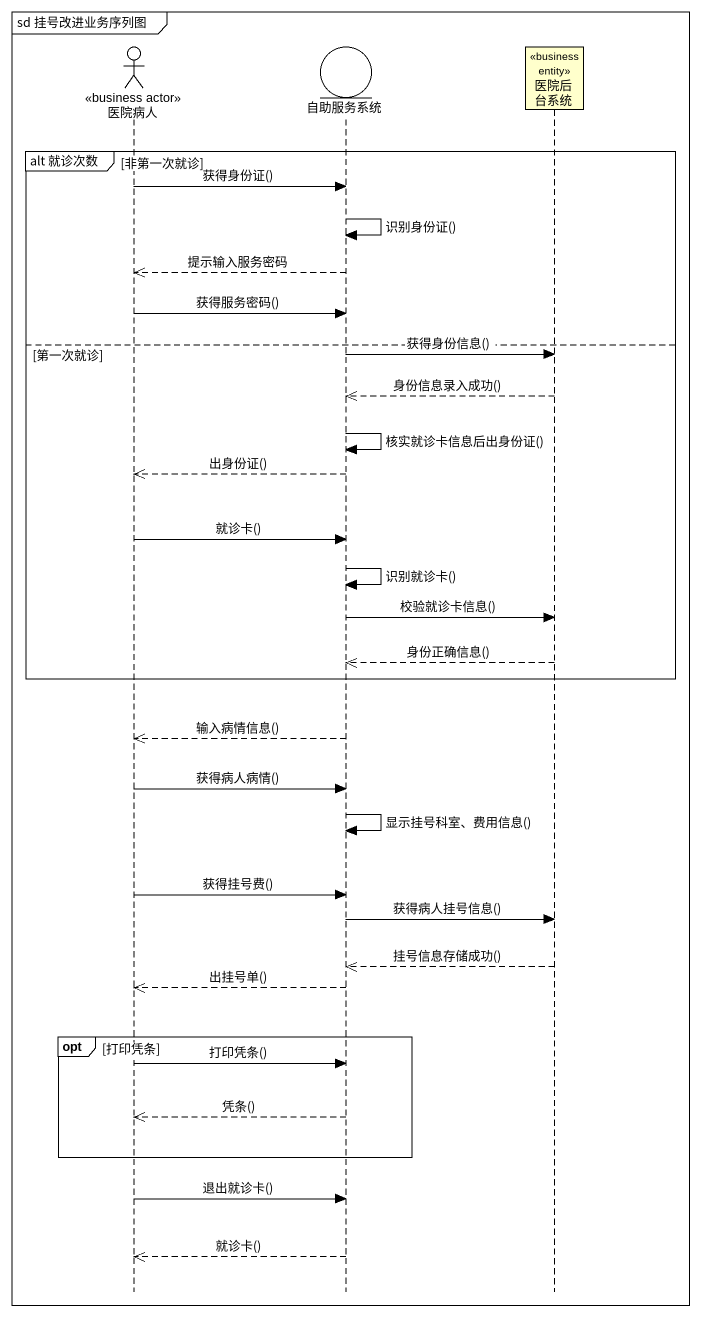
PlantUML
@startuml
mainframe sd 挂号改进业务序列图
hide footbox
actor 医院病人 <<business actor>>
entity 自助服务系统
participant 医院后台系统 <<business entity>>

group alt 就诊次数 [非第一次就诊]
  医院病人 -> 自助服务系统 : 获得身份证()
  自助服务系统 -> 自助服务系统 : 识别身份证()
  自助服务系统 -->> 医院病人 : 提示输入服务密码
  医院病人 -> 自助服务系统 : 获得服务密码()
else 第一次就诊
  自助服务系统 -> 医院后台系统 : 获得身份信息()
  医院后台系统 -->> 自助服务系统 : 身份信息录入成功()
  自助服务系统 -> 自助服务系统 : 核实就诊卡信息后出身份证()
  自助服务系统 -->> 医院病人 : 出身份证()
  医院病人 -> 自助服务系统 : 就诊卡()
  自助服务系统 -> 自助服务系统 : 识别就诊卡()
  自助服务系统 -> 医院后台系统 : 校验就诊卡信息()
  医院后台系统 -->> 自助服务系统 : 身份正确信息()
end
自助服务系统 -->> 医院病人 : 输入病情信息()
医院病人 -> 自助服务系统 : 获得病人病情()
自助服务系统 -> 自助服务系统 : 显示挂号科室、费用信息()
医院病人 -> 自助服务系统 : 获得挂号费()
自助服务系统 -> 医院后台系统 : 获得病人挂号信息()
医院后台系统 -->> 自助服务系统 : 挂号信息存储成功()
自助服务系统 -->> 医院病人 : 出挂号单()
opt 打印凭条
  医院病人 -> 自助服务系统 : 打印凭条()
  自助服务系统 -->> 医院病人 : 凭条()
end
医院病人 -> 自助服务系统 : 退出就诊卡()
自助服务系统 -->> 医院病人 : 就诊卡()
@enduml
